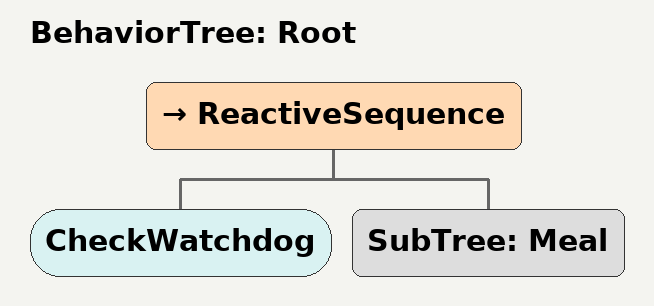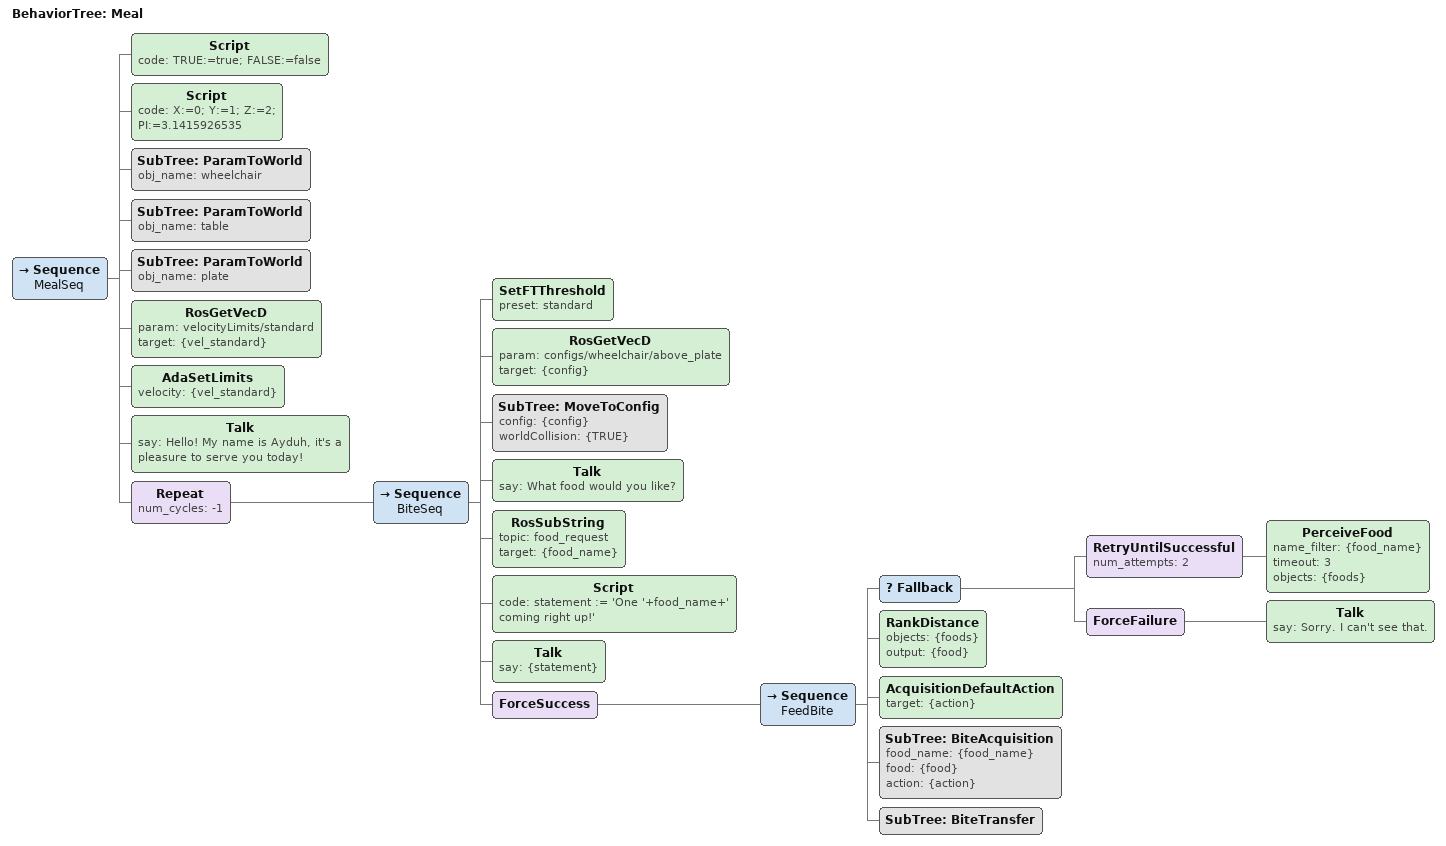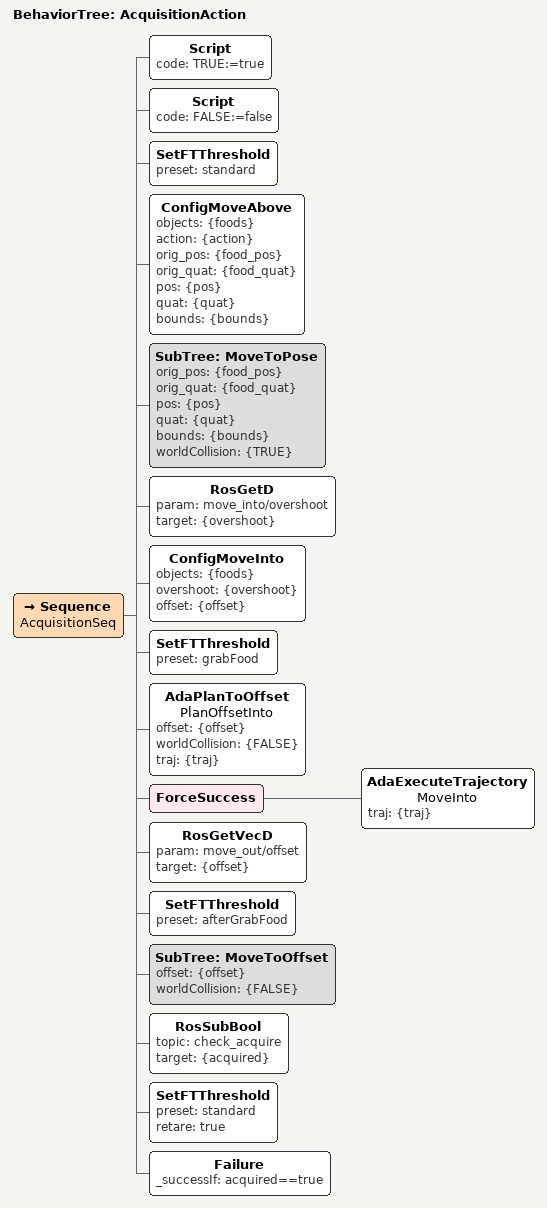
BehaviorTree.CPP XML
<root BTCPP_format="4" main_tree_to_execute = "Root" >
  <!-- Subtree Includes -->
  <include path="./feeding/helpers.xml" />
  <include path="./feeding/acquisition.xml" />
  <include path="./feeding/transfer.xml" />

  <!-- Watchdog -->
  <BehaviorTree ID="Root">
    <ReactiveSequence>
      <CheckWatchdog />
      <SubTree ID="Meal"/>
    </ReactiveSequence>
  </BehaviorTree>

  <!-- Main Meal Sequence -->
  <BehaviorTree ID="Meal">
    <Sequence name="MealSeq">
      <!-- Scripting constants -->
      <Script code=" TRUE:=true; FALSE:=false " />
      <Script code=" X:=0; Y:=1; Z:=2; PI:=3.1415926535 " />

      <!-- Setup Workspace -->
      <SubTree ID="ParamToWorld" obj_name="wheelchair" />
      <SubTree ID="ParamToWorld" obj_name="table" />
      <SubTree ID="ParamToWorld" obj_name="plate" />

      <!-- Setup ADA -->
      <RosGetVecD param="velocityLimits/standard" target="{vel_standard}" />
      <AdaSetLimits velocity="{vel_standard}" />

      <Talk say="Hello! My name is Ayduh, it's a pleasure to serve you today!" />

      <!-- Bite Sequence -->
      <Repeat num_cycles="-1">
      <Sequence name="BiteSeq">
        <!-- Init FT Sensor -->
        <SetFTThreshold preset="standard" />

        <!-- Move Above Plate -->
        <RosGetVecD param="configs/wheelchair/above_plate" target="{config}" />
        <SubTree ID="MoveToConfig" config="{config}" worldCollision="{TRUE}" />

        <!-- Request Food -->
        <Talk say="What food would you like?" />
        <RosSubString topic="food_request" target="{food_name}" />
        <Script code=" statement := 'One '+food_name+' coming right up!'" />
        <Talk say="{statement}" />

        <!-- Failure Just Restarts -->
        <ForceSuccess>
        <Sequence name="FeedBite">
          <!-- First Food Detection -->
          <Fallback>
            <RetryUntilSuccessful num_attempts="2">
              <PerceiveFood name_filter="{food_name}" timeout="3" objects="{foods}" />
            </RetryUntilSuccessful>
            <ForceFailure>
              <Talk say="Sorry. I can't see that." />
            </ForceFailure>
          </Fallback>

          <!-- Rank Foods Based on Distance to Fork -->
          <RankDistance objects="{foods}" output="{food}" />

          <!-- Default Action -->
          <AcquisitionDefaultAction target="{action}" />

          <!-- Acquisition -->
          <SubTree ID="BiteAcquisition" food_name="{food_name}" food="{food}" action="{action}" />

          <!-- Transfer -->
          <SubTree ID="BiteTransfer" />

        </Sequence>
        </ForceSuccess>
      </Sequence>
      </Repeat>
    </Sequence>
  </BehaviorTree>

  <!-- Bite Acquisition -->
  <BehaviorTree ID="AcquisitionAction">
  <Sequence name="AcquisitionSeq">
    <!-- Scripting constants -->
    <Script code=" TRUE:=true " />
    <Script code=" FALSE:=false " />

    <!-- Move Above -->
    <SetFTThreshold preset="standard" />
    <ConfigMoveAbove objects="{foods}" action="{action}" orig_pos="{food_pos}" orig_quat="{food_quat}" pos="{pos}" quat="{quat}" bounds="{bounds}" />
    <SubTree ID="MoveToPose" orig_pos="{food_pos}" orig_quat="{food_quat}" pos="{pos}" quat="{quat}" bounds="{bounds}" worldCollision="{TRUE}" />

    <!-- Try Redetect Foods -->

    <!-- Move Into -->
    <RosGetD param="move_into/overshoot" target="{overshoot}" />
    <ConfigMoveInto objects="{foods}" overshoot="{overshoot}" offset="{offset}" />
    <SetFTThreshold preset="grabFood" />
    <!-- FT Sensor Trip is Okay -->
    <AdaPlanToOffset name="PlanOffsetInto" offset="{offset}" worldCollision="{FALSE}" traj="{traj}" />
    <ForceSuccess><AdaExecuteTrajectory name="MoveInto" traj="{traj}" /></ForceSuccess>

    <!-- Move Out -->
    <RosGetVecD param="move_out/offset" target="{offset}" />
    <SetFTThreshold preset="afterGrabFood" />
    <SubTree ID="MoveToOffset" offset="{offset}" worldCollision="{FALSE}" />

    <!-- Check Acquisition -->
    <RosSubBool topic="check_acquire" target="{acquired}" />
    <SetFTThreshold preset="standard" retare="true" />
    <Failure _successIf="acquired==true" />
  </Sequence>
  </BehaviorTree>
</root>
